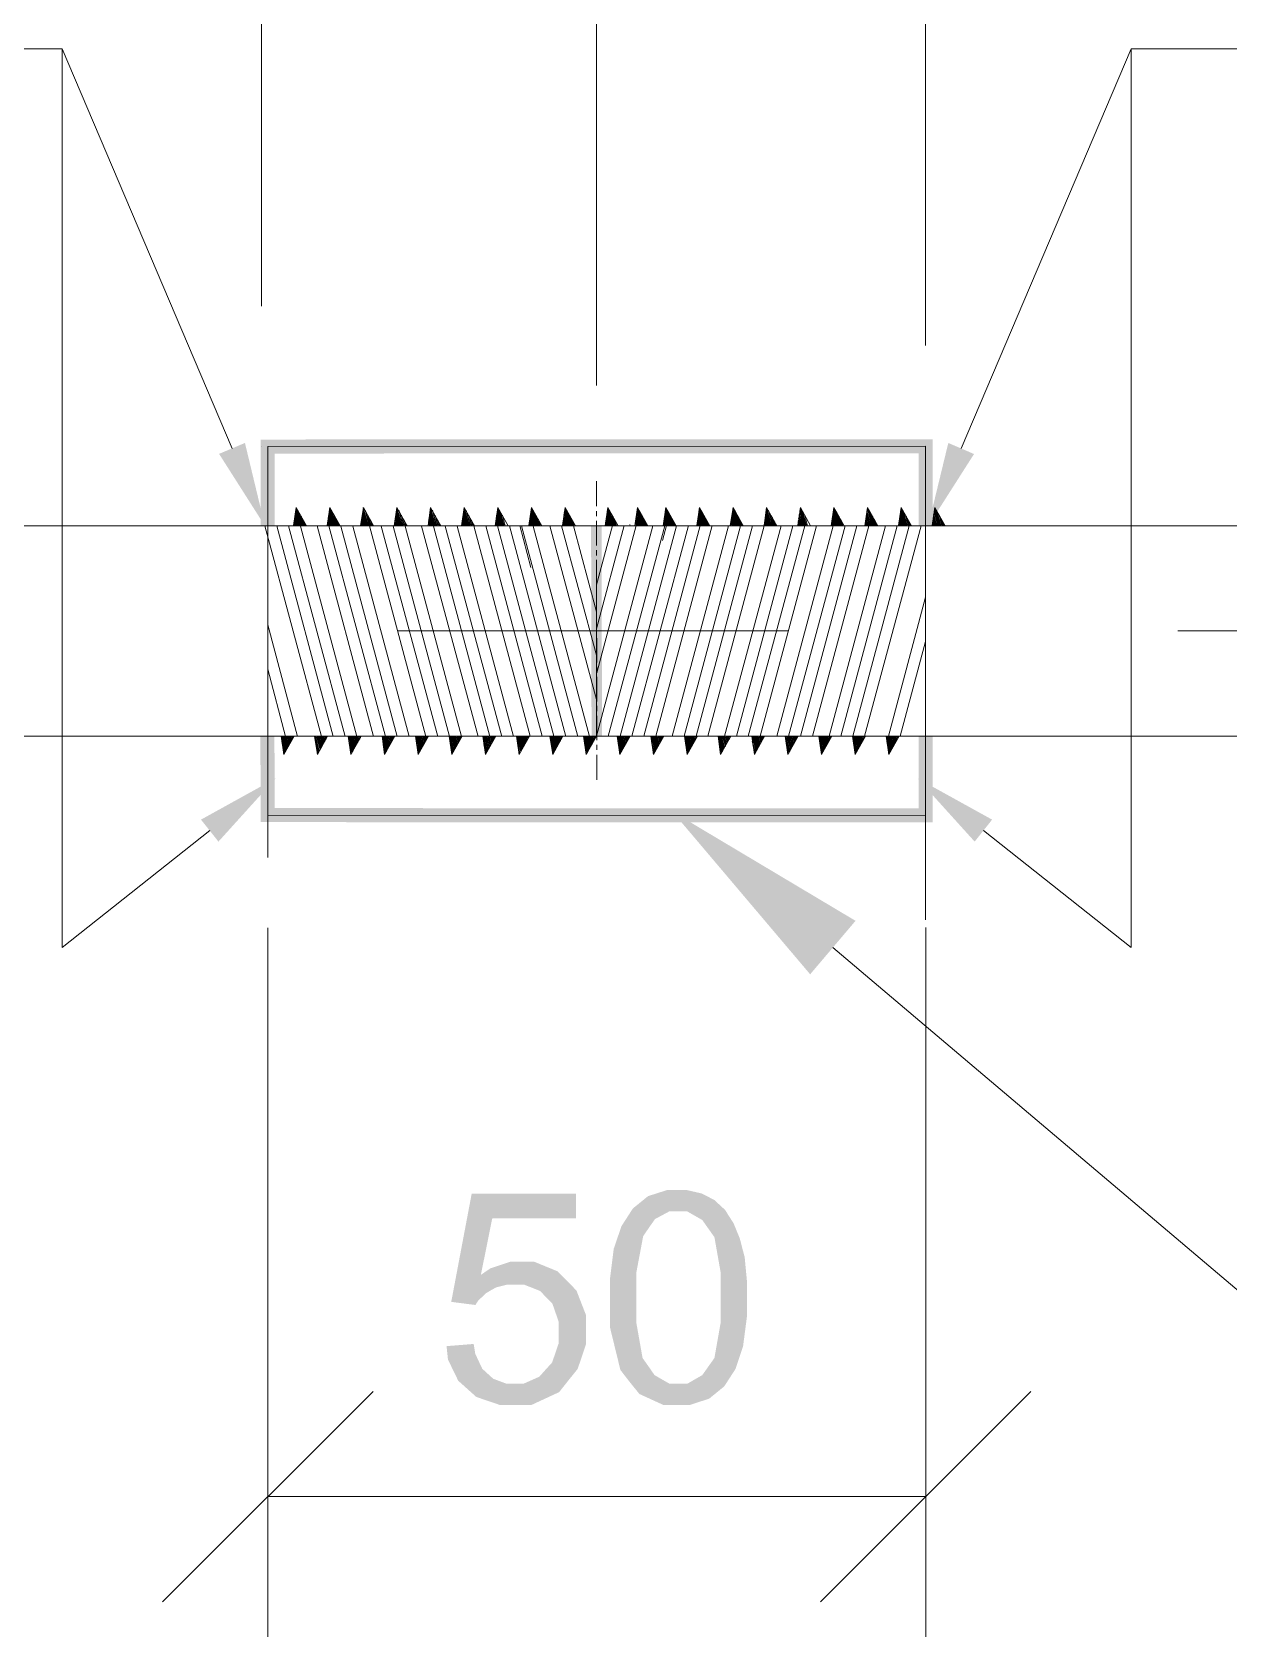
# Model space of a CAD drawing. Header units: millimetres. Extents: x 2 to 579, y 1 to 405.
# Drawn here: x 214.17 to 221.84, y 92.7 to 103 of the extents above; entities that cross this region are included whole.
import ezdxf

# ---------------------------------------------------------------- set-up
doc = ezdxf.new("R2010")
doc.units = ezdxf.units.MM
doc.linetypes.add('XKITLINE00', pattern=[0])
doc.layers.add('LinkedObject', color=7, linetype='Continuous', lineweight=0)

# ---------------------------------------------------------------- blocks, each defined once
blk = doc.blocks.new('*A4')
at = {"layer": 'LinkedObject'}
for color, points in [(6, [(215.366, 100.292), (215.532, 100.362), (215.66, 99.83)]), (4, [(219.942, 100.386), (215.723, 100.294), (215.633, 100.384)]), (4, [(215.633, 100.384), (215.723, 99.832), (215.633, 99.832)]), (4, [(215.723, 100.294), (215.723, 99.832), (215.633, 100.384)]), (4, [(219.852, 100.296), (215.723, 100.294), (219.942, 100.386)]), (4, [(219.942, 99.831), (219.852, 100.296), (219.942, 100.386)]), (6, [(220.043, 100.362), (220.208, 100.291), (219.914, 99.83)]), (4, [(219.852, 99.831), (219.852, 100.296), (219.942, 99.831)]), (4, [(217.752, 99.831), (217.822, 98.482), (217.755, 98.482)]), (4, [(217.819, 99.831), (217.822, 98.482), (217.752, 99.831)]), (4, [(215.631, 98.482), (215.723, 98.02), (215.633, 97.93)]), (4, [(215.721, 98.482), (215.723, 98.02), (215.631, 98.482)]), (4, [(219.942, 97.928), (219.852, 98.482), (219.942, 98.482)]), (4, [(219.852, 98.018), (219.852, 98.482), (219.942, 97.928)]), (6, [(215.362, 97.805), (215.25, 97.946), (215.729, 98.211)]), (6, [(220.324, 97.946), (220.212, 97.805), (219.845, 98.211)]), (4, [(215.723, 98.02), (219.852, 98.018), (215.633, 97.93)]), (4, [(215.633, 97.93), (219.852, 98.018), (219.942, 97.928)]), (1, [(219.448, 97.297), (219.157, 96.954), (218.273, 97.998)]), (7, [(217.118, 95.388), (216.855, 94.853), (216.986, 95.546)]), (7, [(217.656, 95.388), (216.986, 95.546), (217.656, 95.546)]), (7, [(217.118, 95.388), (216.986, 95.546), (217.656, 95.388)]), (7, [(218.117, 95.531), (218.253, 95.433), (218.068, 95.491)]), (7, [(218.239, 95.57), (218.253, 95.433), (218.117, 95.531)]), (7, [(218.312, 95.57), (218.253, 95.433), (218.239, 95.57)]), (7, [(218.253, 95.433), (218.312, 95.57), (218.31, 95.433)]), (7, [(218.312, 95.57), (218.369, 95.433), (218.31, 95.433)]), (7, [(218.462, 95.548), (218.312, 95.57), (218.367, 95.57)]), (7, [(218.503, 95.527), (218.312, 95.57), (218.462, 95.548)]), (7, [(218.465, 95.378), (218.312, 95.57), (218.503, 95.527)]), (7, [(218.369, 95.433), (218.312, 95.57), (218.465, 95.378)]), (7, [(218.503, 95.527), (218.504, 95.323), (218.465, 95.378)]), (7, [(218.544, 95.505), (218.504, 95.323), (218.503, 95.527)]), (7, [(218.02, 95.452), (218.128, 95.336), (217.947, 95.339)]), (7, [(218.162, 95.384), (218.02, 95.452), (218.068, 95.491)]), (7, [(218.128, 95.336), (218.02, 95.452), (218.162, 95.384)]), (7, [(218.068, 95.491), (218.253, 95.433), (218.162, 95.384)]), (7, [(218.612, 95.442), (218.504, 95.323), (218.544, 95.505)]), (7, [(218.638, 95.4), (218.504, 95.323), (218.612, 95.442)]), (7, [(217.045, 95.026), (216.855, 94.853), (217.118, 95.388)]), (7, [(217.947, 95.339), (218.128, 95.336), (217.922, 95.266)]), (7, [(217.922, 95.266), (218.128, 95.336), (218.086, 95.274)]), (7, [(218.638, 95.4), (218.543, 95.268), (218.504, 95.323)]), (7, [(218.665, 95.359), (218.543, 95.268), (218.638, 95.4)]), (7, [(218.706, 95.259), (218.543, 95.268), (218.665, 95.359)]), (7, [(218.086, 95.274), (217.873, 95), (217.922, 95.266)]), (7, [(218.043, 95.046), (217.873, 95), (218.086, 95.274)]), (7, [(217.922, 95.266), (217.873, 95), (217.897, 95.193)]), (7, [(218.721, 95.2), (218.582, 95.047), (218.543, 95.268)]), (7, [(218.721, 95.2), (218.543, 95.268), (218.706, 95.259)]), (7, [(217.233, 95.11), (217.045, 95.026), (217.106, 95.068)]), (7, [(217.215, 94.964), (217.045, 95.026), (217.233, 95.11)]), (7, [(217.215, 94.964), (217.233, 95.11), (217.256, 94.964)]), (7, [(217.256, 94.964), (217.233, 95.11), (217.321, 94.964)]), (7, [(217.3, 95.11), (217.321, 94.964), (217.233, 95.11)]), (7, [(217.537, 95.049), (217.3, 95.11), (217.388, 95.11)]), (7, [(217.425, 94.923), (217.3, 95.11), (217.537, 95.049)]), (7, [(217.321, 94.964), (217.3, 95.11), (217.425, 94.923)]), (7, [(218.737, 95.14), (218.582, 95.047), (218.721, 95.2)]), (7, [(218.752, 94.981), (218.582, 95.047), (218.737, 95.14)]), (7, [(216.855, 94.853), (217.045, 95.026), (217.143, 94.946)]), (7, [(217.143, 94.946), (217.045, 95.026), (217.215, 94.964)]), (7, [(217.425, 94.923), (217.537, 95.049), (217.464, 94.882)]), (7, [(217.464, 94.882), (217.537, 95.049), (217.504, 94.841)]), (7, [(217.598, 94.987), (217.504, 94.841), (217.537, 95.049)]), (7, [(217.873, 94.881), (218.043, 95.046), (218.043, 94.88)]), (7, [(217.873, 95), (218.043, 95.046), (217.873, 94.881)]), (7, [(218.752, 94.981), (218.582, 94.88), (218.582, 95.047)]), (7, [(217.111, 94.928), (216.855, 94.853), (217.143, 94.946)]), (7, [(217.079, 94.909), (216.855, 94.853), (217.111, 94.928)]), (7, [(217.029, 94.862), (216.855, 94.853), (217.079, 94.909)]), (7, [(217.504, 94.841), (217.598, 94.987), (217.543, 94.729)]), (7, [(217.543, 94.729), (217.598, 94.987), (217.719, 94.769)]), (7, [(217.719, 94.769), (217.598, 94.987), (217.658, 94.926)]), (7, [(218.752, 94.881), (218.582, 94.88), (218.752, 94.981)]), (7, [(216.855, 94.853), (217.029, 94.862), (217.01, 94.833)]), (7, [(218.043, 94.88), (217.873, 94.69), (217.873, 94.881)]), (7, [(218.043, 94.714), (217.873, 94.69), (218.043, 94.88)]), (7, [(218.752, 94.881), (218.582, 94.714), (218.582, 94.88)]), (7, [(218.752, 94.762), (218.582, 94.714), (218.752, 94.881)]), (7, [(217.543, 94.729), (217.719, 94.769), (217.543, 94.658)]), (7, [(217.543, 94.658), (217.719, 94.769), (217.543, 94.584)]), (7, [(217.719, 94.673), (217.543, 94.584), (217.719, 94.769)]), (7, [(218.043, 94.714), (218.006, 94.331), (217.873, 94.69)]), (7, [(218.082, 94.493), (218.006, 94.331), (218.043, 94.714)]), (7, [(218.543, 94.493), (218.752, 94.762), (218.703, 94.497)]), (7, [(218.582, 94.714), (218.752, 94.762), (218.543, 94.493)]), (7, [(218.703, 94.497), (218.752, 94.762), (218.727, 94.57)]), (7, [(217.502, 94.464), (217.719, 94.673), (217.612, 94.356)]), (7, [(217.543, 94.584), (217.719, 94.673), (217.502, 94.464)]), (7, [(217.612, 94.356), (217.719, 94.673), (217.666, 94.423)]), (7, [(217.666, 94.423), (217.719, 94.673), (217.719, 94.581)]), (7, [(217.873, 94.69), (218.006, 94.331), (217.94, 94.416)]), (7, [(217.009, 94.52), (216.825, 94.569), (216.999, 94.583)]), (7, [(216.825, 94.569), (216.958, 94.295), (216.834, 94.483)]), (7, [(217.009, 94.52), (216.958, 94.295), (216.825, 94.569)]), (7, [(217.054, 94.424), (216.958, 94.295), (217.009, 94.52)]), (7, [(218.006, 94.331), (218.082, 94.493), (218.121, 94.438)]), (7, [(218.703, 94.497), (218.504, 94.438), (218.543, 94.493)]), (7, [(218.679, 94.424), (218.504, 94.438), (218.703, 94.497)]), (7, [(216.834, 94.483), (216.958, 94.295), (216.9, 94.347)]), (7, [(216.958, 94.295), (217.054, 94.424), (217.016, 94.243)]), (7, [(217.089, 94.392), (217.016, 94.243), (217.054, 94.424)]), (7, [(217.124, 94.36), (217.016, 94.243), (217.089, 94.392)]), (7, [(217.461, 94.419), (217.612, 94.356), (217.42, 94.373)]), (7, [(217.502, 94.464), (217.612, 94.356), (217.461, 94.419)]), (7, [(218.159, 94.383), (218.006, 94.331), (218.121, 94.438)]), (7, [(218.504, 94.438), (218.606, 94.311), (218.465, 94.383)]), (7, [(218.606, 94.311), (218.504, 94.438), (218.679, 94.424)]), (7, [(217.124, 94.36), (217.258, 94.192), (217.016, 94.243)]), (7, [(217.209, 94.328), (217.258, 94.192), (217.124, 94.36)]), (7, [(217.259, 94.328), (217.258, 94.192), (217.209, 94.328)]), (7, [(217.258, 94.192), (217.612, 94.356), (217.37, 94.192)]), (7, [(217.319, 94.328), (217.612, 94.356), (217.258, 94.192)]), (7, [(217.319, 94.328), (217.258, 94.192), (217.259, 94.328)]), (7, [(217.42, 94.373), (217.612, 94.356), (217.319, 94.328)]), (7, [(217.37, 94.192), (217.612, 94.356), (217.547, 94.274)]), (7, [(218.159, 94.383), (218.312, 94.192), (218.006, 94.331)]), (7, [(218.006, 94.331), (218.312, 94.192), (218.062, 94.262)]), (7, [(218.255, 94.328), (218.312, 94.192), (218.159, 94.383)]), (7, [(218.312, 94.192), (218.255, 94.328), (218.312, 94.328)]), (7, [(218.312, 94.192), (218.369, 94.328), (218.386, 94.192)]), (7, [(218.369, 94.328), (218.312, 94.192), (218.312, 94.328)]), (7, [(218.557, 94.271), (218.369, 94.328), (218.465, 94.383)]), (7, [(218.509, 94.232), (218.369, 94.328), (218.557, 94.271)]), (7, [(218.386, 94.192), (218.369, 94.328), (218.509, 94.232)]), (7, [(218.465, 94.383), (218.606, 94.311), (218.557, 94.271)]), (7, [(217.016, 94.243), (217.258, 94.192), (217.166, 94.192)]), (7, [(218.062, 94.262), (218.312, 94.192), (218.215, 94.192)])]:
    blk.add_hatch(color=color, dxfattribs=at).paths.add_polyline_path(points, flags=17)
at = {"layer": 'LinkedObject', "color": 6, "linetype": 'XKITLINE00', "lineweight": 0}
for p, q in [((215.638, 101.239), (215.638, 109.918)), ((217.787, 100.731), (217.787, 109.918)), ((217.787, 101.016), (217.787, 109.918)), ((219.897, 100.986), (219.897, 109.918)), ((214.359, 102.89), (209.364, 102.89)), ((215.449, 100.327), (214.359, 102.89)), ((214.359, 97.125), (214.359, 102.89)), ((220.126, 100.327), (221.215, 102.89)), ((221.215, 102.89), (226.21, 102.889)), ((221.215, 97.125), (221.215, 102.89)), ((216.515, 99.157), (219.015, 99.157)), ((221.515, 99.157), (234.688, 99.157)), ((215.306, 97.876), (214.359, 97.125)), ((220.268, 97.876), (221.215, 97.125)), ((215.679, 97.252), (215.679, 92.704)), ((219.898, 97.254), (219.898, 92.704)), ((216.354, 94.279), (215.004, 92.929)), ((219.223, 92.929), (220.573, 94.279)), ((215.679, 93.604), (219.898, 93.604))]:
    blk.add_line(p, q, dxfattribs=at)
at = {"layer": 'LinkedObject', "color": 7, "linetype": 'XKITLINE00', "lineweight": 0}
for p, q in [((215.638, 100.339), (215.638, 100.339)), ((217.787, 100.116), (217.787, 100.116)), ((219.897, 100.086), (219.897, 100.086)), ((203.221, 99.831), (232.355, 99.831)), ((217.787, 99.831), (217.787, 99.831)), ((232.355, 98.482), (203.221, 98.482)), ((215.679, 98.152), (215.679, 98.152)), ((219.898, 98.154), (219.898, 98.154)), ((219.898, 93.604), (219.898, 93.604))]:
    blk.add_line(p, q, dxfattribs=at)
at = {"layer": 'LinkedObject', "color": 4, "linetype": 'XKITLINE00', "lineweight": 0}
for p, q in [((215.678, 100.339), (219.897, 100.341)), ((215.678, 99.832), (215.678, 100.339)), ((219.897, 99.831), (219.897, 100.341)), ((219.897, 100.341), (219.897, 97.303)), ((215.678, 100.191), (215.678, 97.703)), ((217.787, 99.454), (217.787, 98.482)), ((215.678, 98.482), (215.678, 97.975)), ((219.897, 98.482), (219.897, 97.973)), ((215.678, 97.975), (219.897, 97.973))]:
    blk.add_line(p, q, dxfattribs=at)
at = {"layer": 'LinkedObject', "color": 9, "linetype": 'XKITLINE00', "lineweight": 0}
for p, q in [((217.787, 99.956), (217.787, 100.116)), ((217.787, 99.893), (217.787, 99.925)), ((217.787, 99.706), (217.787, 99.862)), ((217.787, 99.704), (217.787, 99.832)), ((217.787, 99.643), (217.787, 99.675)), ((217.787, 99.641), (217.787, 99.672)), ((217.787, 99.456), (217.787, 99.612)), ((217.787, 99.454), (217.787, 99.61)), ((217.787, 99.393), (217.787, 99.425)), ((217.787, 99.391), (217.787, 99.422)), ((217.787, 99.206), (217.787, 99.362)), ((217.787, 99.204), (217.787, 99.36)), ((217.787, 99.143), (217.787, 99.175)), ((217.787, 99.141), (217.787, 99.172)), ((217.788, 98.956), (217.787, 99.112)), ((217.788, 98.954), (217.788, 99.11)), ((217.788, 98.893), (217.788, 98.925)), ((217.788, 98.891), (217.788, 98.922)), ((217.788, 98.706), (217.788, 98.862)), ((217.788, 98.704), (217.788, 98.86)), ((217.788, 98.643), (217.788, 98.675)), ((217.788, 98.641), (217.788, 98.672)), ((217.788, 98.456), (217.788, 98.612)), ((217.788, 98.482), (217.788, 98.61)), ((217.788, 98.393), (217.788, 98.425)), ((217.788, 98.202), (217.788, 98.362))]:
    blk.add_line(p, q, dxfattribs=at)
at = {"layer": 'LinkedObject', "color": 1, "linetype": 'XKITLINE00', "lineweight": 0}
for p, q in [((215.861, 99.949), (215.843, 99.832)), ((215.86, 99.948), (215.891, 99.831)), ((215.926, 99.831), (215.861, 99.949)), ((216.076, 99.949), (216.059, 99.831)), ((216.142, 99.831), (216.076, 99.949)), ((216.076, 99.948), (216.107, 99.831)), ((216.292, 99.949), (216.274, 99.831)), ((216.291, 99.948), (216.323, 99.831)), ((216.357, 99.831), (216.292, 99.949)), ((216.507, 99.949), (216.49, 99.831)), ((216.507, 99.949), (216.538, 99.831)), ((216.573, 99.831), (216.507, 99.949)), ((216.723, 99.949), (216.706, 99.831)), ((216.723, 99.949), (216.754, 99.831)), ((216.789, 99.831), (216.723, 99.949)), ((216.938, 99.949), (216.921, 99.831)), ((216.938, 99.949), (216.97, 99.831)), ((217.004, 99.831), (216.938, 99.949)), ((217.154, 99.949), (217.137, 99.831)), ((217.154, 99.949), (217.185, 99.831)), ((217.22, 99.831), (217.154, 99.949)), ((217.369, 99.949), (217.352, 99.831)), ((217.435, 99.831), (217.369, 99.949)), ((217.369, 99.947), (217.4, 99.831)), ((217.585, 99.949), (217.568, 99.831)), ((217.651, 99.831), (217.585, 99.949)), ((217.585, 99.947), (217.616, 99.831)), ((217.859, 99.949), (217.842, 99.831)), ((217.925, 99.831), (217.859, 99.949)), ((217.859, 99.948), (217.89, 99.831)), ((218.05, 99.949), (218.033, 99.831)), ((218.116, 99.831), (218.05, 99.949)), ((218.05, 99.948), (218.082, 99.831)), ((218.232, 99.949), (218.214, 99.831)), ((218.231, 99.948), (218.263, 99.831)), ((218.297, 99.831), (218.232, 99.949)), ((218.447, 99.949), (218.43, 99.831)), ((218.447, 99.949), (218.478, 99.831)), ((218.513, 99.831), (218.447, 99.949)), ((218.663, 99.949), (218.645, 99.831)), ((218.663, 99.949), (218.694, 99.831)), ((218.728, 99.831), (218.663, 99.949)), ((218.878, 99.949), (218.861, 99.831)), ((218.878, 99.949), (218.91, 99.831)), ((218.944, 99.831), (218.878, 99.949)), ((219.094, 99.949), (219.077, 99.831)), ((219.094, 99.949), (219.125, 99.831)), ((219.16, 99.831), (219.094, 99.949)), ((219.309, 99.949), (219.292, 99.831)), ((219.375, 99.831), (219.309, 99.949)), ((219.309, 99.947), (219.34, 99.831)), ((219.525, 99.949), (219.508, 99.831)), ((219.591, 99.831), (219.525, 99.949)), ((219.525, 99.947), (219.556, 99.831)), ((219.74, 99.949), (219.723, 99.831)), ((219.806, 99.831), (219.74, 99.949)), ((219.74, 99.948), (219.771, 99.831)), ((219.956, 99.949), (219.939, 99.831)), ((220.022, 99.831), (219.956, 99.949)), ((219.956, 99.948), (219.987, 99.831)), ((215.847, 99.854), (215.852, 99.831)), ((215.848, 99.861), (215.855, 99.831)), ((215.85, 99.875), (215.861, 99.831)), ((215.851, 99.882), (215.864, 99.831)), ((215.853, 99.897), (215.87, 99.831)), ((215.854, 99.904), (215.873, 99.831)), ((215.856, 99.919), (215.879, 99.831)), ((215.857, 99.926), (215.882, 99.831)), ((215.859, 99.94), (215.888, 99.831)), ((215.871, 99.931), (215.897, 99.831)), ((215.876, 99.921), (215.9, 99.831)), ((215.888, 99.9), (215.906, 99.831)), ((215.894, 99.89), (215.909, 99.831)), ((215.905, 99.869), (215.915, 99.831)), ((215.911, 99.859), (215.918, 99.831)), ((216.062, 99.854), (216.068, 99.831)), ((216.063, 99.861), (216.071, 99.831)), ((216.065, 99.876), (216.077, 99.831)), ((216.066, 99.883), (216.08, 99.831)), ((216.068, 99.897), (216.086, 99.831)), ((216.07, 99.905), (216.089, 99.831)), ((216.072, 99.919), (216.095, 99.831)), ((216.073, 99.926), (216.098, 99.831)), ((216.075, 99.941), (216.104, 99.831)), ((216.086, 99.931), (216.113, 99.831)), ((216.092, 99.921), (216.116, 99.831)), ((216.104, 99.9), (216.122, 99.831)), ((216.11, 99.889), (216.125, 99.831)), ((216.121, 99.869), (216.131, 99.831)), ((216.127, 99.858), (216.134, 99.831)), ((216.278, 99.854), (216.284, 99.831)), ((216.279, 99.861), (216.287, 99.831)), ((216.281, 99.876), (216.293, 99.831)), ((216.282, 99.883), (216.296, 99.831)), ((216.284, 99.898), (216.302, 99.831)), ((216.285, 99.905), (216.305, 99.831)), ((216.287, 99.919), (216.311, 99.831)), ((216.288, 99.927), (216.314, 99.831)), ((216.29, 99.941), (216.32, 99.831)), ((216.302, 99.93), (216.329, 99.831)), ((216.308, 99.92), (216.332, 99.831)), ((216.32, 99.899), (216.338, 99.831)), ((216.325, 99.889), (216.341, 99.831)), ((216.337, 99.868), (216.347, 99.831)), ((216.343, 99.858), (216.35, 99.831)), ((216.493, 99.854), (216.5, 99.831)), ((216.494, 99.862), (216.503, 99.831)), ((216.497, 99.876), (216.509, 99.831)), ((216.498, 99.883), (216.512, 99.831)), ((216.5, 99.898), (216.517, 99.831)), ((216.501, 99.905), (216.52, 99.831)), ((216.503, 99.92), (216.526, 99.831)), ((216.504, 99.927), (216.529, 99.831)), ((216.506, 99.941), (216.535, 99.831)), ((216.518, 99.93), (216.544, 99.831)), ((216.524, 99.92), (216.547, 99.831)), ((216.535, 99.899), (216.553, 99.831)), ((216.541, 99.889), (216.556, 99.831)), ((216.553, 99.868), (216.562, 99.831)), ((216.558, 99.858), (216.565, 99.831)), ((216.709, 99.855), (216.715, 99.831)), ((216.71, 99.862), (216.718, 99.831)), ((216.712, 99.876), (216.724, 99.831)), ((216.713, 99.884), (216.727, 99.831)), ((216.715, 99.898), (216.733, 99.831)), ((216.716, 99.905), (216.736, 99.831)), ((216.718, 99.92), (216.742, 99.831)), ((216.719, 99.927), (216.745, 99.831)), ((216.722, 99.942), (216.751, 99.831)), ((216.734, 99.93), (216.76, 99.831)), ((216.74, 99.919), (216.763, 99.831)), ((216.751, 99.899), (216.769, 99.831)), ((216.757, 99.888), (216.772, 99.831)), ((216.768, 99.867), (216.778, 99.831)), ((216.774, 99.857), (216.781, 99.831)), ((216.925, 99.855), (216.931, 99.831)), ((216.926, 99.862), (216.934, 99.831)), ((216.928, 99.877), (216.94, 99.831)), ((216.929, 99.884), (216.943, 99.831)), ((216.931, 99.899), (216.949, 99.831)), ((216.932, 99.906), (216.952, 99.831)), ((216.934, 99.92), (216.958, 99.831)), ((216.935, 99.927), (216.961, 99.831)), ((216.937, 99.942), (216.967, 99.831)), ((216.95, 99.929), (216.976, 99.831)), ((216.955, 99.919), (216.979, 99.831)), ((216.967, 99.898), (216.985, 99.831)), ((216.973, 99.888), (216.988, 99.831)), ((216.984, 99.867), (216.994, 99.831)), ((216.99, 99.857), (216.997, 99.831)), ((217.14, 99.855), (217.147, 99.831)), ((217.141, 99.863), (217.15, 99.831)), ((217.143, 99.877), (217.156, 99.831)), ((217.144, 99.884), (217.159, 99.831)), ((217.146, 99.899), (217.165, 99.831)), ((217.148, 99.906), (217.168, 99.831)), ((217.15, 99.921), (217.174, 99.831)), ((217.151, 99.928), (217.177, 99.831)), ((217.153, 99.942), (217.182, 99.831)), ((217.165, 99.929), (217.191, 99.831)), ((217.171, 99.918), (217.194, 99.831)), ((217.183, 99.898), (217.2, 99.831)), ((217.355, 99.853), (217.361, 99.831)), ((217.356, 99.86), (217.364, 99.831)), ((217.359, 99.875), (217.37, 99.831)), ((217.36, 99.882), (217.373, 99.831)), ((217.362, 99.896), (217.379, 99.831)), ((217.363, 99.904), (217.382, 99.831)), ((217.365, 99.918), (217.388, 99.831)), ((217.366, 99.925), (217.391, 99.831)), ((217.368, 99.94), (217.397, 99.831)), ((217.379, 99.932), (217.406, 99.831)), ((217.385, 99.922), (217.409, 99.831)), ((217.396, 99.901), (217.415, 99.831)), ((217.402, 99.891), (217.418, 99.831)), ((217.414, 99.87), (217.424, 99.831)), ((217.419, 99.86), (217.427, 99.831)), ((217.571, 99.853), (217.577, 99.831)), ((217.572, 99.86), (217.58, 99.831)), ((217.574, 99.875), (217.586, 99.831)), ((217.575, 99.882), (217.589, 99.831)), ((217.577, 99.897), (217.595, 99.831)), ((217.578, 99.904), (217.598, 99.831)), ((217.58, 99.918), (217.604, 99.831)), ((217.581, 99.926), (217.607, 99.831)), ((217.584, 99.94), (217.613, 99.831)), ((217.595, 99.932), (217.622, 99.831)), ((217.601, 99.921), (217.625, 99.831)), ((217.612, 99.901), (217.631, 99.831)), ((217.618, 99.89), (217.634, 99.831)), ((217.629, 99.87), (217.64, 99.831)), ((217.635, 99.859), (217.643, 99.831)), ((217.845, 99.853), (217.851, 99.831)), ((217.846, 99.861), (217.854, 99.831)), ((217.849, 99.875), (217.86, 99.831)), ((217.85, 99.882), (217.863, 99.831)), ((217.851, 99.859), (217.858, 99.831)), ((217.852, 99.897), (217.869, 99.831)), ((217.853, 99.904), (217.872, 99.831)), ((217.855, 99.919), (217.878, 99.831)), ((217.856, 99.926), (217.881, 99.831)), ((217.858, 99.94), (217.887, 99.831)), ((217.869, 99.931), (217.896, 99.831)), ((217.875, 99.921), (217.899, 99.831)), ((217.887, 99.9), (217.905, 99.831)), ((217.893, 99.89), (217.908, 99.831)), ((217.904, 99.869), (217.914, 99.831)), ((218.037, 99.854), (218.043, 99.831)), ((218.038, 99.861), (218.046, 99.831)), ((218.04, 99.876), (218.052, 99.831)), ((218.041, 99.883), (218.055, 99.831)), ((218.043, 99.897), (218.061, 99.831)), ((218.044, 99.904), (218.064, 99.831)), ((218.046, 99.919), (218.07, 99.831)), ((218.047, 99.926), (218.073, 99.831)), ((218.049, 99.941), (218.079, 99.831)), ((218.061, 99.931), (218.087, 99.831)), ((218.067, 99.921), (218.09, 99.831)), ((218.078, 99.9), (218.096, 99.831)), ((218.084, 99.889), (218.099, 99.831)), ((218.095, 99.869), (218.105, 99.831)), ((218.101, 99.858), (218.108, 99.831)), ((218.218, 99.854), (218.224, 99.831)), ((218.219, 99.861), (218.227, 99.831)), ((218.221, 99.876), (218.233, 99.831)), ((218.222, 99.883), (218.236, 99.831)), ((218.224, 99.898), (218.242, 99.831)), ((218.225, 99.905), (218.245, 99.831)), ((218.227, 99.919), (218.251, 99.831)), ((218.228, 99.927), (218.254, 99.831)), ((218.23, 99.941), (218.26, 99.831)), ((218.242, 99.93), (218.269, 99.831)), ((218.248, 99.92), (218.272, 99.831)), ((218.26, 99.899), (218.278, 99.831)), ((218.265, 99.889), (218.281, 99.831)), ((218.277, 99.868), (218.287, 99.831)), ((218.283, 99.858), (218.29, 99.831)), ((218.433, 99.854), (218.439, 99.831)), ((218.434, 99.862), (218.442, 99.831)), ((218.436, 99.876), (218.448, 99.831)), ((218.438, 99.883), (218.451, 99.831)), ((218.44, 99.898), (218.457, 99.831)), ((218.441, 99.905), (218.46, 99.831)), ((218.443, 99.92), (218.466, 99.831)), ((218.444, 99.927), (218.469, 99.831)), ((218.446, 99.941), (218.475, 99.831)), ((218.458, 99.93), (218.484, 99.831)), ((218.464, 99.92), (218.487, 99.831)), ((218.475, 99.899), (218.493, 99.831)), ((218.481, 99.889), (218.496, 99.831)), ((218.493, 99.868), (218.502, 99.831)), ((218.498, 99.858), (218.505, 99.831)), ((218.649, 99.855), (218.655, 99.831)), ((218.65, 99.862), (218.658, 99.831)), ((218.652, 99.876), (218.664, 99.831)), ((218.653, 99.884), (218.667, 99.831)), ((218.655, 99.898), (218.673, 99.831)), ((218.656, 99.905), (218.676, 99.831)), ((218.658, 99.92), (218.682, 99.831)), ((218.659, 99.927), (218.685, 99.831)), ((218.662, 99.942), (218.691, 99.831)), ((218.674, 99.93), (218.7, 99.831)), ((218.68, 99.919), (218.703, 99.831)), ((218.691, 99.899), (218.709, 99.831)), ((218.697, 99.888), (218.712, 99.831)), ((218.708, 99.867), (218.718, 99.831)), ((218.714, 99.857), (218.721, 99.831)), ((218.864, 99.855), (218.871, 99.831)), ((218.866, 99.862), (218.874, 99.831)), ((218.868, 99.877), (218.88, 99.831)), ((218.869, 99.884), (218.883, 99.831)), ((218.871, 99.898), (218.889, 99.831)), ((218.872, 99.906), (218.892, 99.831)), ((218.874, 99.92), (218.898, 99.831)), ((218.875, 99.927), (218.901, 99.831)), ((218.877, 99.942), (218.907, 99.831)), ((218.89, 99.929), (218.916, 99.831)), ((218.895, 99.919), (218.919, 99.831)), ((218.907, 99.898), (218.925, 99.831)), ((218.913, 99.888), (218.928, 99.831)), ((218.924, 99.867), (218.934, 99.831)), ((218.93, 99.857), (218.937, 99.831)), ((219.08, 99.855), (219.087, 99.831)), ((219.081, 99.863), (219.09, 99.831)), ((219.083, 99.877), (219.095, 99.831)), ((219.084, 99.884), (219.098, 99.831)), ((219.086, 99.899), (219.104, 99.831)), ((219.087, 99.906), (219.107, 99.831)), ((219.09, 99.921), (219.113, 99.831)), ((219.091, 99.928), (219.116, 99.831)), ((219.093, 99.942), (219.122, 99.831)), ((219.105, 99.929), (219.131, 99.831)), ((219.111, 99.918), (219.134, 99.831)), ((219.123, 99.898), (219.14, 99.831)), ((219.295, 99.853), (219.301, 99.831)), ((219.296, 99.86), (219.304, 99.831)), ((219.298, 99.875), (219.31, 99.831)), ((219.3, 99.882), (219.313, 99.831)), ((219.302, 99.896), (219.319, 99.831)), ((219.303, 99.904), (219.322, 99.831)), ((219.305, 99.918), (219.328, 99.831)), ((219.306, 99.925), (219.331, 99.831)), ((219.308, 99.94), (219.337, 99.831)), ((219.319, 99.932), (219.346, 99.831)), ((219.325, 99.922), (219.349, 99.831)), ((219.336, 99.901), (219.355, 99.831)), ((219.342, 99.891), (219.358, 99.831)), ((219.354, 99.87), (219.364, 99.831)), ((219.359, 99.86), (219.367, 99.831)), ((219.511, 99.853), (219.517, 99.831)), ((219.512, 99.86), (219.52, 99.831)), ((219.514, 99.875), (219.526, 99.831)), ((219.515, 99.882), (219.529, 99.831)), ((219.517, 99.897), (219.535, 99.831)), ((219.518, 99.904), (219.538, 99.831)), ((219.52, 99.918), (219.544, 99.831)), ((219.521, 99.926), (219.547, 99.831)), ((219.524, 99.94), (219.553, 99.831)), ((219.535, 99.932), (219.562, 99.831)), ((219.541, 99.921), (219.565, 99.831)), ((219.552, 99.901), (219.571, 99.831)), ((219.558, 99.89), (219.574, 99.831)), ((219.569, 99.87), (219.58, 99.831)), ((219.575, 99.859), (219.583, 99.831)), ((219.726, 99.854), (219.732, 99.831)), ((219.728, 99.861), (219.735, 99.831)), ((219.73, 99.875), (219.741, 99.831)), ((219.731, 99.882), (219.744, 99.831)), ((219.733, 99.897), (219.75, 99.831)), ((219.734, 99.904), (219.753, 99.831)), ((219.736, 99.919), (219.759, 99.831)), ((219.737, 99.926), (219.762, 99.831)), ((219.739, 99.94), (219.768, 99.831)), ((219.751, 99.931), (219.777, 99.831)), ((219.756, 99.921), (219.78, 99.831)), ((219.768, 99.9), (219.786, 99.831)), ((219.774, 99.89), (219.789, 99.831)), ((219.785, 99.869), (219.795, 99.831)), ((219.791, 99.859), (219.798, 99.831)), ((219.942, 99.854), (219.948, 99.831)), ((219.943, 99.861), (219.951, 99.831)), ((219.945, 99.876), (219.957, 99.831)), ((219.946, 99.883), (219.96, 99.831)), ((219.948, 99.897), (219.966, 99.831)), ((219.949, 99.905), (219.969, 99.831)), ((219.952, 99.919), (219.975, 99.831)), ((219.953, 99.926), (219.978, 99.831)), ((219.955, 99.941), (219.984, 99.831)), ((219.966, 99.931), (219.993, 99.831)), ((219.972, 99.921), (219.996, 99.831)), ((219.984, 99.9), (220.002, 99.831)), ((219.989, 99.889), (220.005, 99.831)), ((220.001, 99.869), (220.011, 99.831)), ((220.007, 99.858), (220.014, 99.831)), ((215.66, 99.83), (216.022, 98.48)), ((215.736, 99.83), (216.098, 98.48)), ((215.812, 99.83), (216.174, 98.48)), ((215.843, 99.832), (215.844, 99.831)), ((215.844, 99.839), (215.847, 99.831)), ((215.888, 99.829), (216.25, 98.48)), ((215.923, 99.838), (215.924, 99.831)), ((215.995, 99.83), (216.357, 98.48)), ((216.059, 99.832), (216.059, 99.831)), ((216.06, 99.839), (216.062, 99.831)), ((216.071, 99.83), (216.433, 98.48)), ((216.138, 99.838), (216.14, 99.831)), ((216.147, 99.829), (216.509, 98.48)), ((216.223, 99.829), (216.585, 98.48)), ((216.275, 99.832), (216.275, 99.831)), ((216.276, 99.84), (216.278, 99.831)), ((216.33, 99.83), (216.692, 98.48)), ((216.354, 99.837), (216.356, 99.831)), ((216.406, 99.829), (216.768, 98.48)), ((216.482, 99.829), (216.844, 98.48)), ((216.49, 99.833), (216.491, 99.831)), ((216.491, 99.84), (216.494, 99.831)), ((216.559, 99.829), (216.92, 98.479)), ((216.57, 99.837), (216.571, 99.831)), ((216.665, 99.829), (217.027, 98.48)), ((216.706, 99.833), (216.706, 99.831)), ((216.707, 99.84), (216.709, 99.831)), ((216.741, 99.829), (217.103, 98.48)), ((216.786, 99.836), (216.787, 99.831)), ((216.817, 99.829), (217.179, 98.479)), ((216.894, 99.829), (217.255, 98.479)), ((216.921, 99.833), (216.922, 99.831)), ((216.922, 99.841), (216.925, 99.831)), ((217, 99.831), (217.362, 98.481)), ((217.002, 99.836), (217.003, 99.831)), ((217.076, 99.83), (217.438, 98.481)), ((217.137, 99.834), (217.138, 99.831)), ((217.138, 99.841), (217.141, 99.831)), ((217.152, 99.83), (217.514, 98.481)), ((217.228, 99.83), (217.59, 98.48)), ((217.294, 99.832), (217.366, 99.564)), ((217.305, 99.83), (217.666, 98.48)), ((217.353, 99.838), (217.355, 99.831)), ((217.381, 99.829), (217.742, 98.48)), ((217.431, 99.839), (217.433, 99.831)), ((217.487, 99.831), (217.788, 98.709)), ((217.563, 99.831), (217.788, 98.993)), ((217.568, 99.831), (217.568, 99.831)), ((217.569, 99.839), (217.571, 99.831)), ((217.639, 99.831), (217.787, 99.278)), ((217.647, 99.839), (217.649, 99.831)), ((217.783, 99.832), (217.783, 99.831)), ((217.786, 99.831), (217.786, 99.831)), ((218.147, 99.831), (217.786, 98.481)), ((217.965, 99.832), (217.787, 99.17)), ((217.889, 99.832), (217.787, 99.453)), ((218.041, 99.833), (217.788, 98.887)), ((218.224, 99.831), (217.862, 98.482)), ((217.863, 99.838), (217.864, 99.831)), ((218.3, 99.831), (217.938, 98.482)), ((217.999, 99.832), (217.999, 99.831)), ((218, 99.839), (218.002, 99.831)), ((218.376, 99.832), (218.014, 98.482)), ((218.078, 99.838), (218.08, 99.831)), ((218.452, 99.832), (218.09, 98.482)), ((218.528, 99.832), (218.167, 98.482)), ((218.235, 99.832), (218.21, 99.737)), ((218.215, 99.832), (218.215, 99.831)), ((218.216, 99.84), (218.218, 99.831)), ((218.634, 99.83), (218.273, 98.481)), ((218.294, 99.837), (218.296, 99.831)), ((218.711, 99.831), (218.349, 98.481)), ((218.787, 99.831), (218.425, 98.481)), ((218.43, 99.833), (218.43, 99.831)), ((218.431, 99.84), (218.433, 99.831)), ((218.863, 99.831), (218.501, 98.481)), ((218.51, 99.837), (218.511, 99.831)), ((218.97, 99.831), (218.608, 98.481)), ((218.646, 99.833), (218.646, 99.831)), ((218.647, 99.84), (218.649, 99.831)), ((219.046, 99.831), (218.684, 98.481)), ((218.726, 99.836), (218.727, 99.831)), ((219.122, 99.831), (218.76, 98.481)), ((219.198, 99.831), (218.836, 98.482)), ((218.861, 99.833), (218.862, 99.831)), ((218.862, 99.841), (218.865, 99.831)), ((218.942, 99.836), (218.943, 99.831)), ((219.305, 99.831), (218.943, 98.481)), ((219.077, 99.834), (219.078, 99.831)), ((219.078, 99.841), (219.081, 99.831)), ((219.457, 99.831), (219.095, 98.482)), ((219.533, 99.831), (219.171, 98.482)), ((219.64, 99.831), (219.278, 98.481)), ((219.293, 99.838), (219.295, 99.831)), ((219.716, 99.831), (219.354, 98.482)), ((219.371, 99.839), (219.373, 99.831)), ((219.792, 99.831), (219.43, 98.482)), ((219.868, 99.831), (219.506, 98.482)), ((219.508, 99.831), (219.508, 99.831)), ((219.509, 99.839), (219.511, 99.831)), ((219.587, 99.839), (219.589, 99.831)), ((219.723, 99.832), (219.723, 99.831)), ((219.724, 99.839), (219.726, 99.831)), ((219.802, 99.838), (219.804, 99.831)), ((219.939, 99.832), (219.939, 99.831)), ((219.94, 99.839), (219.942, 99.831)), ((220.018, 99.838), (220.02, 99.831)), ((219.897, 99.372), (219.659, 98.482)), ((215.678, 99.195), (215.869, 98.48)), ((219.897, 99.088), (219.735, 98.482)), ((215.678, 98.911), (215.793, 98.48)), ((215.781, 98.364), (215.764, 98.482)), ((215.765, 98.482), (215.792, 98.383)), ((215.768, 98.482), (215.794, 98.387)), ((215.769, 98.444), (215.788, 98.376)), ((215.773, 98.42), (215.786, 98.372)), ((215.774, 98.482), (215.798, 98.394)), ((215.777, 98.482), (215.8, 98.397)), ((215.847, 98.482), (215.781, 98.364)), ((215.783, 98.482), (215.804, 98.405)), ((215.786, 98.482), (215.806, 98.408)), ((215.792, 98.482), (215.81, 98.416)), ((215.795, 98.482), (215.812, 98.419)), ((215.801, 98.482), (215.816, 98.427)), ((215.804, 98.482), (215.818, 98.43)), ((215.81, 98.482), (215.822, 98.437)), ((215.813, 98.482), (215.824, 98.441)), ((215.819, 98.482), (215.828, 98.448)), ((215.822, 98.482), (215.83, 98.452)), ((215.828, 98.482), (215.834, 98.459)), ((215.831, 98.482), (215.836, 98.463)), ((215.837, 98.482), (215.84, 98.47)), ((215.84, 98.482), (215.842, 98.474)), ((215.846, 98.482), (215.846, 98.481)), ((215.997, 98.364), (215.979, 98.482)), ((215.981, 98.482), (216.007, 98.383)), ((215.984, 98.482), (216.009, 98.387)), ((215.985, 98.445), (216.003, 98.376)), ((215.988, 98.421), (216.001, 98.372)), ((215.99, 98.482), (216.014, 98.394)), ((215.993, 98.482), (216.016, 98.398)), ((216.062, 98.482), (215.997, 98.364)), ((215.999, 98.482), (216.02, 98.405)), ((216.002, 98.482), (216.022, 98.409)), ((216.008, 98.482), (216.026, 98.416)), ((216.011, 98.482), (216.028, 98.419)), ((216.017, 98.482), (216.032, 98.427)), ((216.02, 98.482), (216.034, 98.43)), ((216.026, 98.482), (216.038, 98.438)), ((216.029, 98.482), (216.04, 98.441)), ((216.035, 98.482), (216.044, 98.448)), ((216.038, 98.482), (216.046, 98.452)), ((216.044, 98.482), (216.05, 98.459)), ((216.047, 98.482), (216.052, 98.463)), ((216.053, 98.482), (216.056, 98.47)), ((216.056, 98.482), (216.058, 98.474)), ((216.062, 98.482), (216.062, 98.481)), ((216.212, 98.364), (216.195, 98.482)), ((216.197, 98.482), (216.223, 98.383)), ((216.2, 98.482), (216.225, 98.387)), ((216.2, 98.446), (216.219, 98.376)), ((216.204, 98.422), (216.217, 98.372)), ((216.206, 98.482), (216.229, 98.394)), ((216.209, 98.482), (216.231, 98.398)), ((216.278, 98.482), (216.212, 98.364)), ((216.215, 98.482), (216.235, 98.405)), ((216.218, 98.482), (216.237, 98.409)), ((216.224, 98.482), (216.241, 98.416)), ((216.227, 98.482), (216.243, 98.42)), ((216.233, 98.482), (216.247, 98.427)), ((216.236, 98.482), (216.249, 98.43)), ((216.242, 98.482), (216.253, 98.438)), ((216.245, 98.482), (216.255, 98.441)), ((216.251, 98.482), (216.26, 98.449)), ((216.254, 98.482), (216.262, 98.452)), ((216.26, 98.482), (216.266, 98.46)), ((216.263, 98.482), (216.268, 98.463)), ((216.269, 98.482), (216.272, 98.47)), ((216.272, 98.482), (216.274, 98.474)), ((216.278, 98.482), (216.278, 98.481)), ((216.428, 98.364), (216.411, 98.482)), ((216.412, 98.482), (216.439, 98.383)), ((216.415, 98.482), (216.441, 98.387)), ((216.416, 98.447), (216.435, 98.376)), ((216.419, 98.423), (216.433, 98.373)), ((216.421, 98.482), (216.445, 98.394)), ((216.424, 98.482), (216.447, 98.398)), ((216.494, 98.482), (216.428, 98.364)), ((216.43, 98.482), (216.451, 98.405)), ((216.433, 98.482), (216.453, 98.409)), ((216.439, 98.482), (216.457, 98.416)), ((216.442, 98.482), (216.459, 98.42)), ((216.448, 98.482), (216.463, 98.427)), ((216.451, 98.482), (216.465, 98.431)), ((216.457, 98.482), (216.469, 98.438)), ((216.46, 98.482), (216.471, 98.442)), ((216.466, 98.482), (216.475, 98.449)), ((216.469, 98.482), (216.477, 98.452)), ((216.475, 98.482), (216.481, 98.46)), ((216.478, 98.482), (216.483, 98.463)), ((216.484, 98.482), (216.487, 98.471)), ((216.487, 98.482), (216.489, 98.474)), ((216.493, 98.482), (216.493, 98.481)), ((216.643, 98.364), (216.626, 98.482)), ((216.628, 98.482), (216.654, 98.384)), ((216.631, 98.482), (216.656, 98.387)), ((216.631, 98.448), (216.65, 98.376)), ((216.635, 98.424), (216.648, 98.373)), ((216.637, 98.482), (216.66, 98.394)), ((216.64, 98.482), (216.662, 98.398)), ((216.709, 98.482), (216.643, 98.364)), ((216.646, 98.482), (216.666, 98.405)), ((216.649, 98.482), (216.669, 98.409)), ((216.655, 98.482), (216.673, 98.416)), ((216.658, 98.482), (216.675, 98.42)), ((216.664, 98.482), (216.679, 98.427)), ((216.667, 98.482), (216.681, 98.431)), ((216.673, 98.482), (216.685, 98.438)), ((216.676, 98.482), (216.687, 98.442)), ((216.682, 98.482), (216.691, 98.449)), ((216.685, 98.482), (216.693, 98.453)), ((216.691, 98.482), (216.697, 98.46)), ((216.694, 98.482), (216.699, 98.463)), ((216.7, 98.482), (216.703, 98.471)), ((216.703, 98.482), (216.705, 98.474)), ((216.709, 98.482), (216.709, 98.482)), ((216.859, 98.364), (216.842, 98.482)), ((216.844, 98.482), (216.87, 98.384)), ((216.846, 98.45), (216.866, 98.376)), ((216.847, 98.482), (216.872, 98.387)), ((216.85, 98.425), (216.864, 98.373)), ((216.853, 98.482), (216.876, 98.395)), ((216.856, 98.482), (216.878, 98.398)), ((216.925, 98.482), (216.859, 98.364)), ((216.862, 98.482), (216.882, 98.406)), ((216.865, 98.482), (216.884, 98.409)), ((216.871, 98.482), (216.888, 98.416)), ((216.874, 98.482), (216.89, 98.42)), ((216.88, 98.482), (216.894, 98.427)), ((216.883, 98.482), (216.896, 98.431)), ((216.889, 98.482), (216.9, 98.438)), ((216.892, 98.482), (216.902, 98.442)), ((216.898, 98.482), (216.906, 98.449)), ((216.901, 98.482), (216.908, 98.453)), ((216.907, 98.482), (216.912, 98.46)), ((216.91, 98.482), (216.914, 98.464)), ((216.916, 98.482), (216.919, 98.471)), ((216.919, 98.482), (216.921, 98.474)), ((216.925, 98.482), (216.925, 98.482)), ((217.074, 98.364), (217.057, 98.482)), ((217.059, 98.482), (217.086, 98.384)), ((217.062, 98.482), (217.088, 98.388)), ((217.062, 98.451), (217.082, 98.377)), ((217.065, 98.426), (217.08, 98.373)), ((217.068, 98.482), (217.092, 98.395)), ((217.071, 98.482), (217.094, 98.398)), ((217.14, 98.482), (217.074, 98.364)), ((217.077, 98.482), (217.098, 98.406)), ((217.08, 98.482), (217.1, 98.409)), ((217.086, 98.482), (217.104, 98.417)), ((217.089, 98.482), (217.106, 98.42)), ((217.095, 98.482), (217.11, 98.427)), ((217.098, 98.482), (217.112, 98.431)), ((217.104, 98.482), (217.116, 98.438)), ((217.107, 98.482), (217.118, 98.442)), ((217.113, 98.482), (217.122, 98.449)), ((217.116, 98.482), (217.124, 98.453)), ((217.122, 98.482), (217.128, 98.46)), ((217.125, 98.482), (217.13, 98.464)), ((217.131, 98.482), (217.134, 98.471)), ((217.134, 98.482), (217.136, 98.475)), ((217.29, 98.364), (217.273, 98.482)), ((217.274, 98.482), (217.301, 98.383)), ((217.277, 98.482), (217.303, 98.386)), ((217.279, 98.442), (217.296, 98.375)), ((217.282, 98.418), (217.294, 98.372)), ((217.283, 98.482), (217.307, 98.394)), ((217.286, 98.482), (217.309, 98.397)), ((217.356, 98.482), (217.29, 98.364)), ((217.292, 98.482), (217.313, 98.404)), ((217.295, 98.482), (217.315, 98.408)), ((217.301, 98.482), (217.319, 98.415)), ((217.304, 98.482), (217.321, 98.419)), ((217.31, 98.482), (217.325, 98.426)), ((217.313, 98.482), (217.327, 98.43)), ((217.319, 98.482), (217.331, 98.437)), ((217.322, 98.482), (217.333, 98.441)), ((217.328, 98.482), (217.337, 98.448)), ((217.331, 98.482), (217.339, 98.452)), ((217.337, 98.482), (217.343, 98.459)), ((217.34, 98.482), (217.345, 98.462)), ((217.346, 98.482), (217.349, 98.47)), ((217.349, 98.482), (217.351, 98.473)), ((217.355, 98.482), (217.355, 98.481)), ((217.506, 98.364), (217.488, 98.482)), ((217.49, 98.482), (217.516, 98.383)), ((217.493, 98.482), (217.518, 98.386)), ((217.494, 98.443), (217.512, 98.376)), ((217.498, 98.419), (217.51, 98.372)), ((217.499, 98.482), (217.522, 98.394)), ((217.502, 98.482), (217.524, 98.397)), ((217.571, 98.482), (217.506, 98.364)), ((217.508, 98.482), (217.528, 98.405)), ((217.511, 98.482), (217.53, 98.408)), ((217.517, 98.482), (217.534, 98.415)), ((217.52, 98.482), (217.536, 98.419)), ((217.526, 98.482), (217.54, 98.426)), ((217.529, 98.482), (217.542, 98.43)), ((217.535, 98.482), (217.546, 98.437)), ((217.538, 98.482), (217.549, 98.441)), ((217.544, 98.482), (217.553, 98.448)), ((217.547, 98.482), (217.555, 98.452)), ((217.553, 98.482), (217.559, 98.459)), ((217.556, 98.482), (217.561, 98.463)), ((217.562, 98.482), (217.565, 98.47)), ((217.564, 98.482), (217.567, 98.474)), ((217.57, 98.482), (217.571, 98.481)), ((217.721, 98.364), (217.704, 98.482)), ((217.705, 98.482), (217.732, 98.383)), ((217.708, 98.482), (217.734, 98.387)), ((217.709, 98.444), (217.728, 98.376)), ((217.713, 98.42), (217.726, 98.372)), ((217.714, 98.482), (217.738, 98.394)), ((217.717, 98.482), (217.74, 98.397)), ((217.787, 98.482), (217.721, 98.364)), ((217.723, 98.482), (217.744, 98.405)), ((217.726, 98.482), (217.746, 98.408)), ((217.732, 98.482), (217.75, 98.416)), ((217.735, 98.482), (217.752, 98.419)), ((217.741, 98.482), (217.756, 98.426)), ((217.744, 98.482), (217.758, 98.43)), ((217.75, 98.482), (217.762, 98.437)), ((217.753, 98.482), (217.764, 98.441)), ((217.759, 98.482), (217.768, 98.448)), ((217.762, 98.482), (217.77, 98.452)), ((217.768, 98.482), (217.774, 98.459)), ((217.771, 98.482), (217.776, 98.463)), ((217.777, 98.482), (217.78, 98.47)), ((217.78, 98.482), (217.782, 98.474)), ((217.786, 98.482), (217.786, 98.481)), ((217.937, 98.364), (217.919, 98.482)), ((217.921, 98.482), (217.947, 98.383)), ((217.924, 98.482), (217.949, 98.387)), ((217.925, 98.445), (217.943, 98.376)), ((217.928, 98.421), (217.941, 98.372)), ((217.93, 98.482), (217.953, 98.394)), ((217.933, 98.482), (217.956, 98.398)), ((218.002, 98.482), (217.937, 98.364)), ((217.939, 98.482), (217.96, 98.405)), ((217.942, 98.482), (217.962, 98.408)), ((217.948, 98.482), (217.966, 98.416)), ((217.951, 98.482), (217.968, 98.419)), ((217.957, 98.482), (217.972, 98.427)), ((217.96, 98.482), (217.974, 98.43)), ((217.966, 98.482), (217.978, 98.438)), ((217.969, 98.482), (217.98, 98.441)), ((217.975, 98.482), (217.984, 98.448)), ((217.978, 98.482), (217.986, 98.452)), ((217.984, 98.482), (217.99, 98.459)), ((217.987, 98.482), (217.992, 98.463)), ((217.993, 98.482), (217.996, 98.47)), ((217.996, 98.482), (217.998, 98.474)), ((218.002, 98.482), (218.002, 98.481)), ((218.152, 98.364), (218.135, 98.482)), ((218.137, 98.482), (218.163, 98.383)), ((218.14, 98.482), (218.165, 98.387)), ((218.14, 98.446), (218.159, 98.376)), ((218.144, 98.422), (218.157, 98.372)), ((218.146, 98.482), (218.169, 98.394)), ((218.149, 98.482), (218.171, 98.398)), ((218.218, 98.482), (218.152, 98.364)), ((218.155, 98.482), (218.175, 98.405)), ((218.158, 98.482), (218.177, 98.409)), ((218.164, 98.482), (218.181, 98.416)), ((218.167, 98.482), (218.183, 98.42)), ((218.173, 98.482), (218.187, 98.427)), ((218.176, 98.482), (218.189, 98.43)), ((218.182, 98.482), (218.193, 98.438)), ((218.185, 98.482), (218.195, 98.441)), ((218.191, 98.482), (218.199, 98.449)), ((218.194, 98.482), (218.201, 98.452)), ((218.2, 98.482), (218.206, 98.459)), ((218.203, 98.482), (218.208, 98.463)), ((218.209, 98.482), (218.212, 98.47)), ((218.212, 98.482), (218.214, 98.474)), ((218.218, 98.482), (218.218, 98.481)), ((218.368, 98.364), (218.351, 98.482)), ((218.352, 98.482), (218.379, 98.383)), ((218.355, 98.482), (218.381, 98.387)), ((218.356, 98.447), (218.375, 98.376)), ((218.359, 98.423), (218.373, 98.372)), ((218.361, 98.482), (218.385, 98.394)), ((218.364, 98.482), (218.387, 98.398)), ((218.434, 98.482), (218.368, 98.364)), ((218.37, 98.482), (218.391, 98.405)), ((218.373, 98.482), (218.393, 98.409)), ((218.379, 98.482), (218.397, 98.416)), ((218.382, 98.482), (218.399, 98.42)), ((218.388, 98.482), (218.403, 98.427)), ((218.391, 98.482), (218.405, 98.431)), ((218.397, 98.482), (218.409, 98.438)), ((218.4, 98.482), (218.411, 98.441)), ((218.406, 98.482), (218.415, 98.449)), ((218.409, 98.482), (218.417, 98.452)), ((218.415, 98.482), (218.421, 98.46)), ((218.418, 98.482), (218.423, 98.463)), ((218.424, 98.482), (218.427, 98.471)), ((218.427, 98.482), (218.429, 98.474)), ((218.433, 98.482), (218.433, 98.481)), ((218.583, 98.364), (218.566, 98.482)), ((218.568, 98.482), (218.594, 98.384)), ((218.571, 98.482), (218.596, 98.387)), ((218.571, 98.448), (218.59, 98.376)), ((218.575, 98.424), (218.588, 98.373)), ((218.577, 98.482), (218.6, 98.394)), ((218.58, 98.482), (218.602, 98.398)), ((218.649, 98.482), (218.583, 98.364)), ((218.586, 98.482), (218.606, 98.405)), ((218.589, 98.482), (218.608, 98.409)), ((218.595, 98.482), (218.613, 98.416)), ((218.598, 98.482), (218.615, 98.42)), ((218.604, 98.482), (218.619, 98.427)), ((218.607, 98.482), (218.621, 98.431)), ((218.613, 98.482), (218.625, 98.438)), ((218.616, 98.482), (218.627, 98.442)), ((218.622, 98.482), (218.631, 98.449)), ((218.625, 98.482), (218.633, 98.453)), ((218.631, 98.482), (218.637, 98.46)), ((218.634, 98.482), (218.639, 98.463)), ((218.64, 98.482), (218.643, 98.471)), ((218.643, 98.482), (218.645, 98.474)), ((218.649, 98.482), (218.649, 98.482)), ((218.799, 98.364), (218.782, 98.482)), ((218.784, 98.482), (218.81, 98.384)), ((218.786, 98.449), (218.806, 98.376)), ((218.787, 98.482), (218.812, 98.387)), ((218.79, 98.425), (218.804, 98.373)), ((218.793, 98.482), (218.816, 98.395)), ((218.796, 98.482), (218.818, 98.398)), ((218.865, 98.482), (218.799, 98.364)), ((218.802, 98.482), (218.822, 98.405)), ((218.805, 98.482), (218.824, 98.409)), ((218.811, 98.482), (218.828, 98.416)), ((218.814, 98.482), (218.83, 98.42)), ((218.82, 98.482), (218.834, 98.427)), ((218.823, 98.482), (218.836, 98.431)), ((218.829, 98.482), (218.84, 98.438)), ((218.832, 98.482), (218.842, 98.442)), ((218.838, 98.482), (218.846, 98.449)), ((218.841, 98.482), (218.848, 98.453)), ((218.847, 98.482), (218.852, 98.46)), ((218.85, 98.482), (218.854, 98.464)), ((218.856, 98.482), (218.858, 98.471)), ((218.859, 98.482), (218.861, 98.474)), ((218.865, 98.482), (218.865, 98.482)), ((219.014, 98.364), (218.997, 98.482)), ((218.999, 98.482), (219.026, 98.384)), ((219.002, 98.482), (219.028, 98.387)), ((219.002, 98.451), (219.022, 98.377)), ((219.005, 98.426), (219.02, 98.373)), ((219.008, 98.482), (219.032, 98.395)), ((219.011, 98.482), (219.034, 98.398)), ((219.08, 98.482), (219.014, 98.364)), ((219.017, 98.482), (219.038, 98.406)), ((219.02, 98.482), (219.04, 98.409)), ((219.026, 98.482), (219.044, 98.417)), ((219.029, 98.482), (219.046, 98.42)), ((219.035, 98.482), (219.05, 98.427)), ((219.038, 98.482), (219.052, 98.431)), ((219.044, 98.482), (219.056, 98.438)), ((219.047, 98.482), (219.058, 98.442)), ((219.053, 98.482), (219.062, 98.449)), ((219.056, 98.482), (219.064, 98.453)), ((219.062, 98.482), (219.068, 98.46)), ((219.065, 98.482), (219.07, 98.464)), ((219.071, 98.482), (219.074, 98.471)), ((219.074, 98.482), (219.076, 98.475)), ((219.23, 98.364), (219.213, 98.482)), ((219.214, 98.482), (219.24, 98.383)), ((219.217, 98.482), (219.242, 98.386)), ((219.218, 98.442), (219.236, 98.375)), ((219.222, 98.418), (219.234, 98.372)), ((219.223, 98.482), (219.247, 98.394)), ((219.226, 98.482), (219.249, 98.397)), ((219.296, 98.482), (219.23, 98.364)), ((219.232, 98.482), (219.253, 98.404)), ((219.235, 98.482), (219.255, 98.408)), ((219.241, 98.482), (219.259, 98.415)), ((219.244, 98.482), (219.261, 98.419)), ((219.25, 98.482), (219.265, 98.426)), ((219.253, 98.482), (219.267, 98.43)), ((219.259, 98.482), (219.271, 98.437)), ((219.262, 98.482), (219.273, 98.441)), ((219.268, 98.482), (219.277, 98.448)), ((219.271, 98.482), (219.279, 98.452)), ((219.277, 98.482), (219.283, 98.459)), ((219.28, 98.482), (219.285, 98.463)), ((219.286, 98.482), (219.289, 98.47)), ((219.289, 98.482), (219.291, 98.473)), ((219.295, 98.482), (219.295, 98.481)), ((219.445, 98.364), (219.428, 98.482)), ((219.43, 98.482), (219.456, 98.383)), ((219.433, 98.482), (219.458, 98.386)), ((219.434, 98.443), (219.452, 98.376)), ((219.437, 98.419), (219.45, 98.372)), ((219.439, 98.482), (219.462, 98.394)), ((219.442, 98.482), (219.464, 98.397)), ((219.511, 98.482), (219.445, 98.364)), ((219.448, 98.482), (219.468, 98.405)), ((219.451, 98.482), (219.47, 98.408)), ((219.457, 98.482), (219.474, 98.415)), ((219.46, 98.482), (219.476, 98.419)), ((219.465, 98.482), (219.48, 98.426)), ((219.468, 98.482), (219.482, 98.43)), ((219.474, 98.482), (219.486, 98.437)), ((219.477, 98.482), (219.488, 98.441)), ((219.483, 98.482), (219.492, 98.448)), ((219.486, 98.482), (219.495, 98.452)), ((219.492, 98.482), (219.499, 98.459)), ((219.495, 98.482), (219.501, 98.463)), ((219.501, 98.482), (219.505, 98.47)), ((219.504, 98.482), (219.507, 98.474)), ((219.51, 98.482), (219.511, 98.481)), ((219.661, 98.364), (219.644, 98.482)), ((219.645, 98.482), (219.672, 98.383)), ((219.648, 98.482), (219.674, 98.387)), ((219.649, 98.444), (219.668, 98.376)), ((219.653, 98.42), (219.666, 98.372)), ((219.654, 98.482), (219.678, 98.394)), ((219.657, 98.482), (219.68, 98.397)), ((219.727, 98.482), (219.661, 98.364)), ((219.663, 98.482), (219.684, 98.405)), ((219.666, 98.482), (219.686, 98.408)), ((219.672, 98.482), (219.69, 98.416)), ((219.675, 98.482), (219.692, 98.419)), ((219.681, 98.482), (219.696, 98.427)), ((219.684, 98.482), (219.698, 98.43)), ((219.69, 98.482), (219.702, 98.437)), ((219.693, 98.482), (219.704, 98.441)), ((219.699, 98.482), (219.708, 98.448)), ((219.702, 98.482), (219.71, 98.452)), ((219.708, 98.482), (219.714, 98.459)), ((219.711, 98.482), (219.716, 98.463)), ((219.717, 98.482), (219.72, 98.47)), ((219.72, 98.482), (219.722, 98.474)), ((219.726, 98.482), (219.726, 98.481)), ((215.78, 98.371), (215.782, 98.365)), ((215.996, 98.372), (215.997, 98.365)), ((216.211, 98.373), (216.213, 98.365)), ((216.426, 98.374), (216.429, 98.365)), ((216.642, 98.375), (216.644, 98.365)), ((216.857, 98.376), (216.86, 98.366)), ((217.072, 98.377), (217.076, 98.366)), ((217.289, 98.369), (217.29, 98.364)), ((217.505, 98.37), (217.506, 98.365)), ((217.72, 98.371), (217.722, 98.365)), ((217.935, 98.372), (217.937, 98.365)), ((218.151, 98.373), (218.153, 98.365)), ((218.366, 98.374), (218.369, 98.365)), ((218.582, 98.375), (218.584, 98.365)), ((218.797, 98.376), (218.8, 98.366)), ((219.012, 98.377), (219.015, 98.366)), ((219.229, 98.369), (219.23, 98.364)), ((219.445, 98.37), (219.446, 98.365)), ((219.66, 98.371), (219.662, 98.365)), ((219.303, 97.126), (224.409, 92.8))]:
    blk.add_line(p, q, dxfattribs=at)
at = {"layer": 'LinkedObject', "color": 15, "linetype": 'XKITLINE00', "lineweight": 0}
blk.add_line((219.381, 99.831), (219.019, 98.481), dxfattribs=at)

msp = doc.modelspace()

# ---------------------------------------------------------------- block references
at = {"lineweight": 0}
msp.add_blockref('*A4', (0, 0), dxfattribs=at)

doc.saveas('drawing.dxf')
